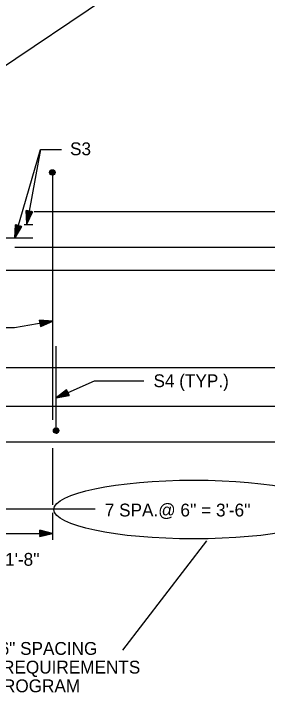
# Model space of a CAD drawing. Extents: x -5.8 to 46.5, y -6.7 to 28.5.
# Drawn here: x 6.61 to 9.08, y -6.69 to -0.07 of the extents above; entities that cross this region are included whole.
import ezdxf

# ---------------------------------------------------------------- set-up
doc = ezdxf.new("R2010")
doc.units = 0
for name, color, linetype in [('Dimension Lines', 7, 'Continuous'), ('Rebar Lines', 7, 'Continuous'), ('Sup Concrete Girder Lines', 7, 'Continuous'), ('Text', 7, 'Continuous'), ('User Information Notes', 7, 'Continuous')]:
    doc.layers.add(name, color=color, linetype=linetype)

msp = doc.modelspace()

# ---------------------------------------------------------------- linework, layer by layer
at = {"layer": 'Dimension Lines'}
for p, q in [((-2.3225, -6.5535), (42.8254, 23.932)), ((6.8731, -1.3945), (6.7399, -2.1196)), ((6.9894, -4.3079), (6.9894, -4.8587)), ((6.9894, -4.9373), (6.9894, -5.2014)), ((3.8645, -5.1383), (6.9894, -5.1383))]:
    msp.add_line(p, q, dxfattribs=at)
for points in [[(6.6221, -2.257), (6.8731, -1.3945), (7.0763, -1.3945)], [(6.7625, -1.9966), (6.7563, -1.9955), (6.7399, -2.1196), (6.7502, -1.9944), (6.7441, -1.9932), (6.7399, -2.1196), (6.7379, -1.9921), (6.7318, -1.991), (6.7399, -2.1196), (6.7933, -2.0023), (6.7871, -2.0012), (6.7399, -2.1196), (6.7809, -2), (6.7748, -1.9989), (6.7399, -2.1196), (6.7686, -1.9978), (6.7318, -1.991), (6.7933, -2.0023), (6.7399, -2.1196), (6.7318, -1.991)], [(6.657, -2.137), (6.651, -2.1353), (6.6221, -2.257), (6.645, -2.1336), (6.6391, -2.1318), (6.6221, -2.257), (6.6331, -2.13), (6.627, -2.1283), (6.6221, -2.257), (6.6871, -2.1457), (6.681, -2.144), (6.6221, -2.257), (6.675, -2.1423), (6.6691, -2.1405), (6.6221, -2.257), (6.6631, -2.1388), (6.627, -2.1283), (6.6871, -2.1457), (6.6221, -2.257), (6.627, -2.1283)], [(6.9915, -3.0674), (6.6169, -3.134), (6.4203, -3.134)], [(6.8684, -3.0893), (6.8695, -3.0954), (6.9915, -3.0674), (6.8706, -3.1016), (6.8717, -3.1077), (6.9915, -3.0674), (6.8728, -3.1139), (6.8739, -3.1201), (6.9915, -3.0674), (6.863, -3.0585), (6.8641, -3.0646), (6.9915, -3.0674), (6.8651, -3.0708), (6.8662, -3.077), (6.9915, -3.0674), (6.8673, -3.0831), (6.8739, -3.1201), (6.863, -3.0585), (6.9915, -3.0674), (6.8739, -3.1201)], [(7.0245, -3.8161), (7.3985, -3.6498), (7.8795, -3.6498)], [(7.1387, -3.7653), (7.1413, -3.771), (7.0245, -3.8161), (7.1438, -3.7767), (7.1463, -3.7825), (7.0245, -3.8161), (7.1489, -3.7881), (7.1515, -3.7939), (7.0245, -3.8161), (7.126, -3.7367), (7.1286, -3.7425), (7.0245, -3.8161), (7.1311, -3.7482), (7.1336, -3.7539), (7.0245, -3.8161), (7.1362, -3.7596), (7.1515, -3.7939), (7.126, -3.7367), (7.0245, -3.8161), (7.1515, -3.7939)], [(6.1728, -5.1412), (6.4871, -4.8989), (7.4038, -4.8989)], [(6.8644, -5.1383), (6.8644, -5.1321), (6.9894, -5.1383), (6.8644, -5.1258), (6.8644, -5.1196), (6.9894, -5.1383), (6.8644, -5.1133), (6.8644, -5.1071), (6.9894, -5.1383), (6.8644, -5.1696), (6.8644, -5.1633), (6.9894, -5.1383), (6.8644, -5.1571), (6.8644, -5.1508), (6.9894, -5.1383), (6.8644, -5.1446), (6.8644, -5.1071), (6.8644, -5.1696), (6.9894, -5.1383), (6.8644, -5.1071)]]:
    msp.add_lwpolyline(points, dxfattribs=at)
at = {"layer": 'Rebar Lines'}
for p, q in [((6.9932, -4.03), (6.9932, -1.5925)), ((6.7961, -2.1303), (6.711, -2.1303)), ((6.7961, -2.2591), (3.9215, -2.2591)), ((7.0233, -4.1092), (7.0233, -3.3113))]:
    msp.add_line(p, q, dxfattribs=at)
for points in [[(6.9869, -1.5925), (6.9969, -1.5944), (7.0055, -1.6002), (7.0113, -1.6088), (7.0133, -1.6189), (7.0113, -1.629), (7.0055, -1.6376), (6.997, -1.6432), (6.9869, -1.6453), (6.9768, -1.6432), (6.9682, -1.6376), (6.9624, -1.629), (6.9604, -1.6189), (6.9624, -1.6088), (6.9682, -1.6002), (6.9767, -1.5944), (6.9869, -1.5925), (6.9869, -1.6189), (6.9869, -1.6453), (6.997, -1.6432), (6.9869, -1.6189), (7.0055, -1.6376), (7.0113, -1.629), (6.9869, -1.6189), (7.0133, -1.6189), (7.0113, -1.6088), (6.9869, -1.6189), (7.0055, -1.6002), (6.9969, -1.5944), (6.9869, -1.6189), (6.9767, -1.5944), (6.9682, -1.6002), (6.9869, -1.6189), (6.9624, -1.6088), (6.9604, -1.6189), (6.9869, -1.6189), (6.9624, -1.629), (6.9682, -1.6376), (6.9869, -1.6189), (6.9768, -1.6432)], [(7.0235, -4.1092), (7.0336, -4.1112), (7.0422, -4.1169), (7.0479, -4.1255), (7.0499, -4.1356), (7.0479, -4.1457), (7.0422, -4.1543), (7.0336, -4.16), (7.0235, -4.162), (7.0134, -4.16), (7.0048, -4.1543), (6.9991, -4.1457), (6.9971, -4.1356), (6.9991, -4.1255), (7.0048, -4.1169), (7.0134, -4.1112), (7.0235, -4.1092), (7.0235, -4.1356), (7.0235, -4.162), (7.0336, -4.16), (7.0235, -4.1356), (7.0422, -4.1543), (7.0479, -4.1457), (7.0235, -4.1356), (7.0499, -4.1356), (7.0479, -4.1255), (7.0235, -4.1356), (7.0422, -4.1169), (7.0336, -4.1112), (7.0235, -4.1356), (7.0134, -4.1112), (7.0048, -4.1169), (7.0235, -4.1356), (6.9991, -4.1255), (6.9971, -4.1356), (7.0235, -4.1356), (6.9991, -4.1457), (7.0048, -4.1543), (7.0235, -4.1356), (7.0134, -4.16)]]:
    msp.add_lwpolyline(points, dxfattribs=at)
at = {"layer": 'Sup Concrete Girder Lines'}
for p, q in [((21.3013, -2.5738), (3.6711, -2.5738)), ((21.3013, -3.5238), (3.6711, -3.5238)), ((3.6711, -3.8988), (21.3013, -3.8988)), ((15.516, -4.2488), (3.6711, -4.2488))]:
    msp.add_line(p, q, dxfattribs=at)
for points in [[(6.8095, -1.9988), (15.516, -1.9988)], [(6.6217, -2.3488), (18.1282, -2.3488)]]:
    msp.add_lwpolyline(points, dxfattribs=at)
at = {"layer": 'User Information Notes'}
msp.add_line((8.4894, -5.2109), (7.6701, -6.277), dxfattribs=at)
msp.add_ellipse((8.3671, -4.9053), major_axis=(1.3656, 0), ratio=0.209655, dxfattribs=at)

# ---------------------------------------------------------------- texts
at = {"layer": 'Text'}
for s, p in [('S3', (7.1592, -1.451)), ('S4 (TYP.)', (7.9725, -3.7123)), ("7 SPA.@ 6'' = 3'-6''", (7.4982, -4.9728)), ("5 SPA.@ 4'' = 1'-8''", (5.4429, -5.453))]:
    msp.add_text(s, height=0.125, dxfattribs=at).set_placement(p)
at = {"layer": 'User Information Notes'}
for s, p in [('VERIFY THAT 6" SPACING ', (5.3411, -6.3217)), ('SATISFIES SHEAR REQUIREMENTS ', (4.9739, -6.504)), ('FROM PROGRAM', (5.8558, -6.6863))]:
    msp.add_text(s, height=0.125, rotation=360, dxfattribs=at).set_placement(p)

doc.saveas('drawing.dxf')
